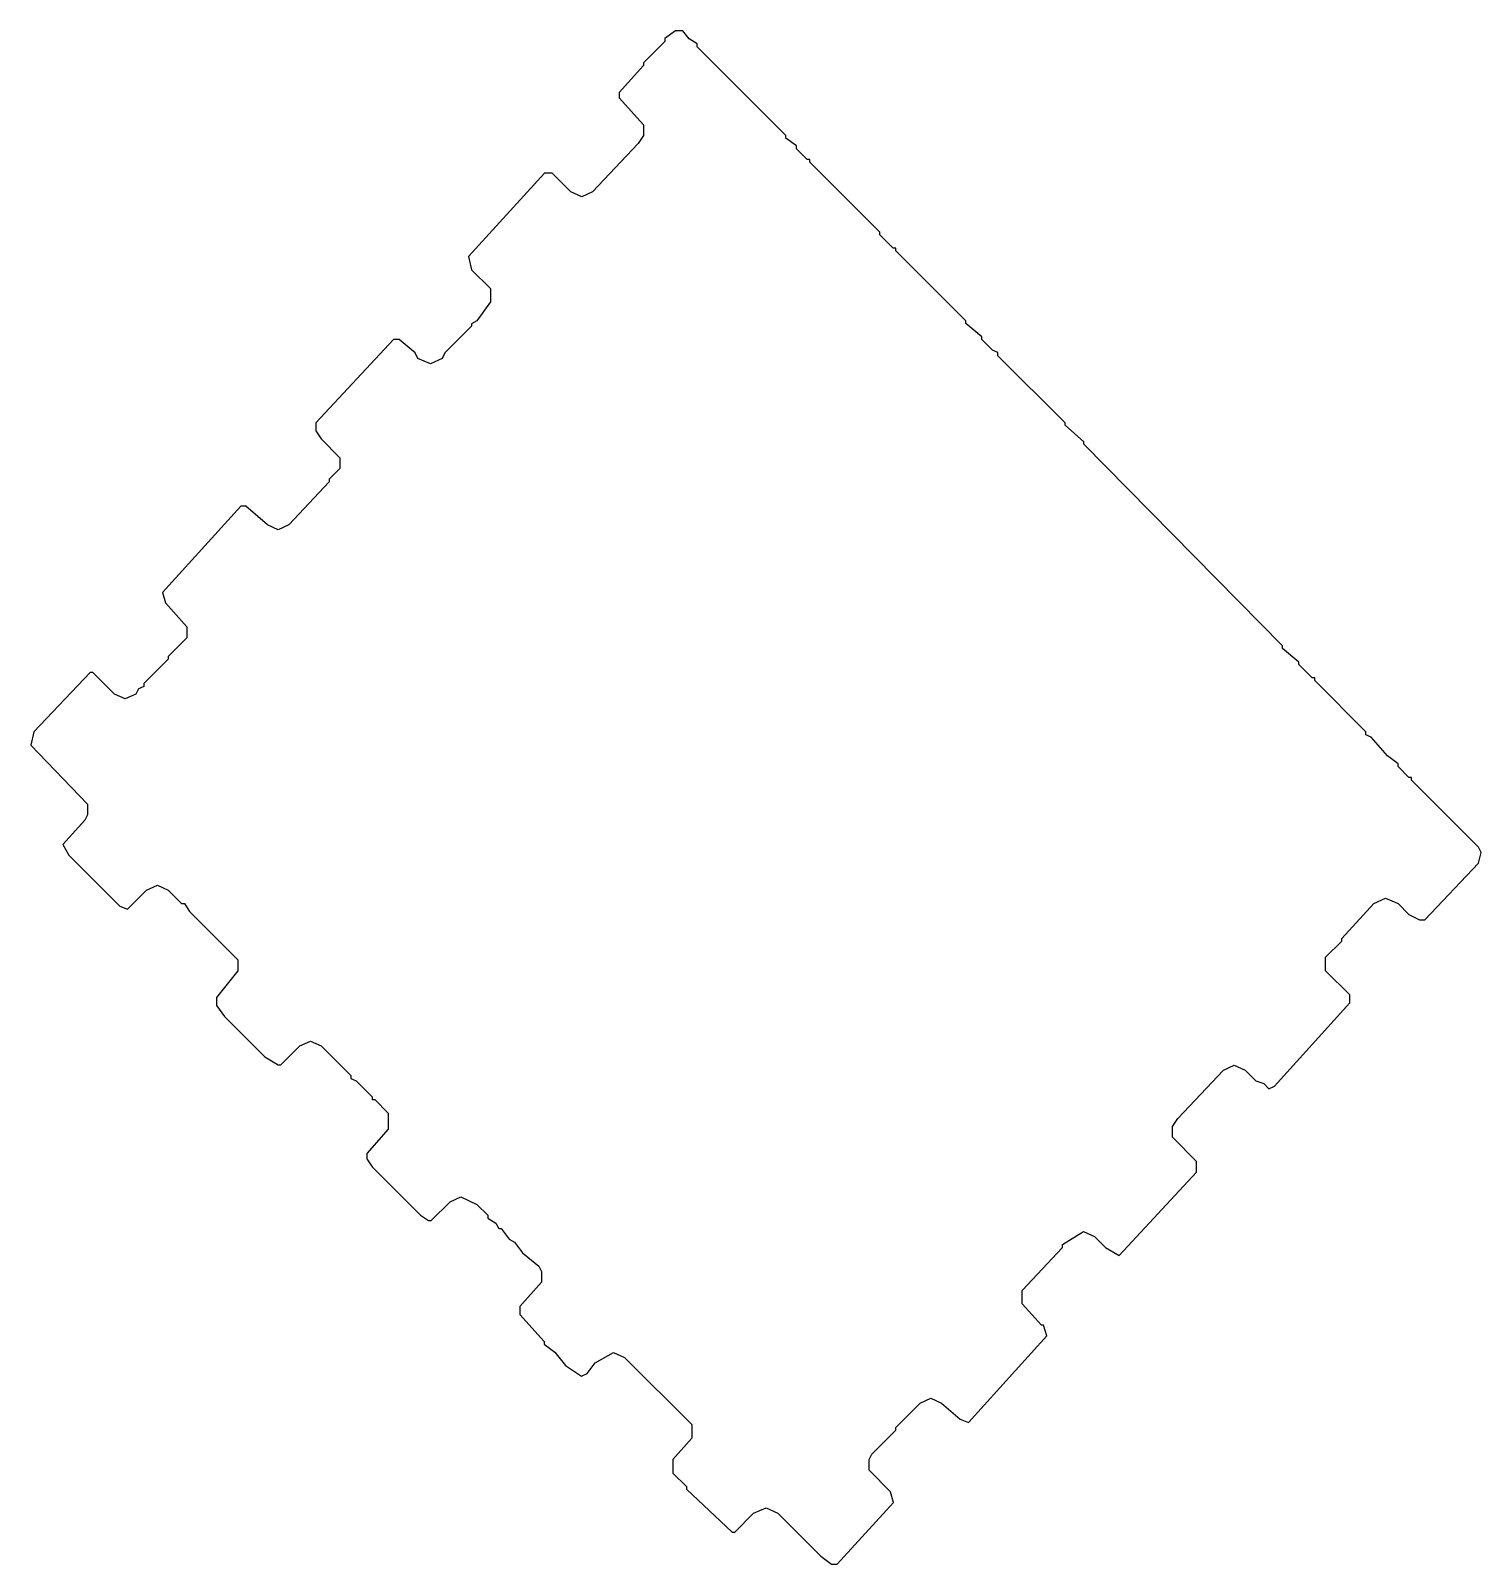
# Model space of a CAD drawing. Header units: millimetres. Extents: x 40 to 175, y 92 to 235.
import ezdxf

# ---------------------------------------------------------------- set-up
doc = ezdxf.new("R2010")
doc.units = ezdxf.units.MM
doc.layers.add('OUTER', color=3, linetype='CONTINUOUS')

msp = doc.modelspace()

# ---------------------------------------------------------------- linework, layer by layer
at = {"layer": 'OUTER'}
msp.add_lwpolyline([(100, 235), (99, 234.276902), (99, 234), (97, 232), (97, 231.75), (94.75, 229.25), (94.75, 228.75), (97, 226.25), (97, 225.25), (96.5, 224.5), (92.25, 220), (91.25, 219.543886), (90.25, 220), (88.5, 221.75), (87.784657, 221.75), (80.713426, 213.985642), (81, 212.75), (82.75, 211), (82.75, 209.75), (81.5, 208), (81, 207.69954), (81, 207.5), (78.5, 205), (78.25, 204.5), (77.163712, 203.999687), (76, 204.5), (75.75, 205), (74.25, 206.25), (73.729008, 206.25), (66.5, 198.5), (66.5, 197.75), (67, 197), (68.75, 195.25), (68.75, 194.25), (67.75, 193.25), (67.75, 193), (64, 189), (63, 188.543886), (62, 189), (60, 190.75), (59.510591, 190.75), (52.222346, 182.705698), (52.5, 181.75), (54.5, 179.5), (54.5, 178.5), (52.75, 176.75), (52.75, 176.5), (50.5, 174.25), (50.5, 173.967132), (50, 173.75), (49.75, 173.25), (48.75, 172.793886), (47.75, 173.25), (45.75, 175.25), (45.486298, 175.25), (40.25, 169.75), (39.957078, 168.485456), (45.25, 163), (45.25, 162), (45, 161.5), (42.943124, 159.246536), (43.5, 158.25), (48.25, 153.5), (48.978553, 153.228553), (50.75, 155), (51.75, 155.456114), (52.75, 155), (54, 153.75), (54.273315, 153.75), (54.75, 153), (59.25, 148.5), (59.25, 147.5), (57.25, 145), (57.25, 144.25), (58, 143.25), (61.75, 139.5), (63, 138.75), (63.25, 138.75), (65, 140.5), (66, 140.956114), (67, 140.5), (69.75, 137.75), (69.75, 137.467124), (70.25, 137.25), (71.75, 135.75), (71.75, 135.5), (72, 135.5), (73.25, 134.25), (73.25, 132.75), (71.25, 130.5), (71.25, 130), (71.75, 129.25), (76.25, 124.75), (77, 124.25), (77.25, 124.25), (79, 126), (79.995041, 126.453574), (81.5, 125.75), (82.5, 124.75), (82.5, 124.476683), (83.25, 124), (83.55046, 123.5), (83.767294, 123.5), (84.5, 122.5), (85, 122.25), (85.75, 121.25), (87.25, 120), (87.5, 119.5), (87.5, 118.5), (85.5, 116.25), (85.5, 115.5), (87.75, 113), (87.75, 112.732712), (88.75, 112), (89.75, 110.75), (91.221497, 109.767622), (91.75, 110), (92.5, 111), (94.224244, 111.969307), (95.25, 111.5), (101.5, 105.25), (101.5, 104), (99.75, 102), (99.75, 100.75), (101, 99.5), (101, 99.23274), (105.25, 95.25), (105.5, 95.25), (107.25, 97), (108.413712, 97.500313), (109.5, 97), (113.5, 93), (114.5, 92.25), (115.038055, 92.25), (120.289278, 98.004844), (120, 99), (118, 101), (118, 102), (118.25, 102.5), (120.5, 104.75), (120.5, 105), (122.75, 107.25), (123.75, 107.706114), (124.75, 107.25), (126.5, 105.75), (127.261739, 105.464808), (134.536936, 113.512793), (134.246118, 114.5), (134.049381, 114.5), (132.25, 116.5), (132.25, 117.75), (136, 121.75), (136, 122.031803), (137.967132, 123.22295), (139, 122.75), (140, 121.75), (141.290223, 120.990884), (148.5, 128.75), (148.5, 129.75), (146.25, 132), (146.25, 133), (146.75, 133.75), (151, 138.25), (152, 138.706114), (153, 138.25), (154, 137.25), (154.75, 137), (155.228585, 136.521415), (155.75, 136.75), (162.75, 144.5), (162.75, 145.25), (160.5, 147.5), (160.5, 148.75), (162, 150.25), (162, 150.5), (165, 153.75), (166.086288, 154.250313), (167.25, 153.75), (168.25, 152.75), (169.25, 152.25), (169.752971, 152.25), (174.75, 157.5), (175, 158.5), (174.75, 159), (168.5, 165.25), (168.5, 165.5), (168.25, 165.5), (167.25, 166.5), (167.25, 166.767294), (166.25, 167.5), (164.75, 169.25), (164.25, 169.467132), (164.25, 169.75), (159.5, 174.5), (159.5, 174.75), (159.25, 174.75), (158, 176), (158, 176.212971), (156.5, 177.479029), (156.5, 177.75), (138, 196.5), (138, 196.730216), (136.25, 198.290149), (136.25, 198.5), (130, 204.75), (130, 205.032868), (129.5, 205.25), (128.5, 206.25), (128.5, 206.497069), (127, 207.730736), (127, 208), (120.5, 214.5), (120.5, 214.75), (120.25, 214.75), (119, 216), (119, 216.25), (112.5, 222.75), (112.5, 223), (112.25, 223), (111.25, 224), (111.25, 224.276902), (110.25, 225.006854), (110.25, 225.25), (102, 233.5), (102, 233.773321), (101.25, 234.25), (100.668655, 235)], close=True, dxfattribs=at)

doc.saveas('drawing.dxf')
